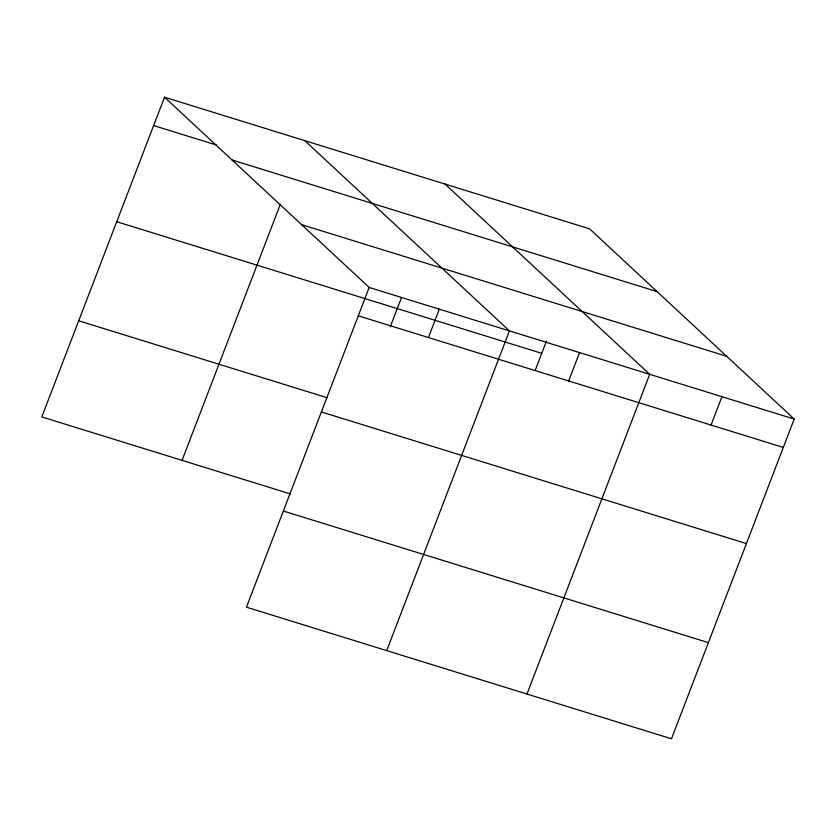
<?xml version="1.0" encoding="UTF-8"?>
<svg xmlns="http://www.w3.org/2000/svg" width="836" height="836" viewBox="0 0 836 836"><rect width="100%" height="100%" fill="white"/><g stroke="black" fill="none" stroke-linecap="round" stroke-linejoin="round"><path stroke-width="1.25" d="M164.525 97.216L369.178 287.459L246.442 607.176L671.475 738.784L794.2 419.066L589.558 228.824L164.525 97.216L41.8 416.934L290.332 493.888M182.06 460.364L280.353 204.297M390.297 326.709L401.458 297.637M428.419 337.535L439.308 309.174M386.702 650.607L509.437 330.889L304.785 140.647M535.27 370.243L546.43 341.161M568.679 380.965L579.567 352.604M526.962 694.037L649.687 374.319L445.045 184.077M711.06 425.054L721.949 396.692M153.646 125.578L216.388 145.004M232.063 159.989L657.086 291.607M301.639 224.675L726.672 356.282M369.178 287.459L794.2 419.066M116.737 221.718L541.759 353.335M358.289 315.82L783.311 447.427M78.709 320.784L327.231 397.748M321.379 411.96L746.402 543.578M283.352 511.026L708.374 642.644"/></g></svg>
